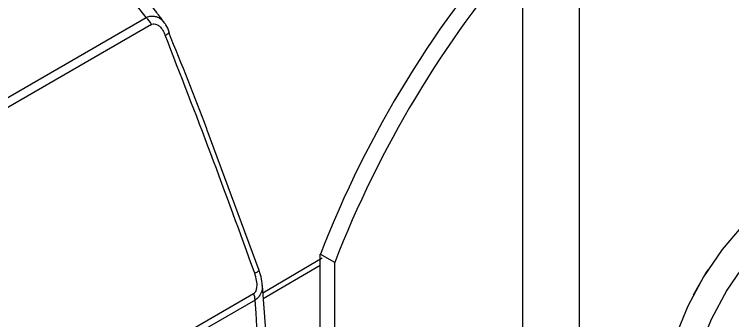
# Model space of a CAD drawing. Extents: x 6 to 134, y 3 to 97.
# Drawn here: x 99.455 to 101.147, y 75.753 to 76.476 of the extents above; entities that cross this region are included whole.
import ezdxf

# ---------------------------------------------------------------- set-up
doc = ezdxf.new("R2010")
doc.units = 0
doc.header["$MEASUREMENT"] = 0
doc.layers.add('OBJECT', color=7, linetype='CONTINUOUS')

msp = doc.modelspace()

# ---------------------------------------------------------------- linework, layer by layer
at = {"layer": 'OBJECT'}
for p, q in [((100.6533, 75.3971), (100.6533, 82.2536)), ((100.7862, 75.2971), (100.7862, 82.1769)), ((99.7662, 76.4682), (99.5669, 76.7241)), ((98.9798, 76.0142), (99.7662, 76.4682)), ((99.7782, 76.4514), (98.9986, 76.0014)), ((99.8209, 76.4338), (99.8209, 76.4336)), ((100.0316, 75.8716), (99.9097, 76.2025)), ((100.21, 75.8902), (100.176, 75.9098)), ((100.176, 75.7089), (100.176, 75.9098)), ((100.0405, 75.819), (100.1807, 75.901)), ((100.21, 75.6996), (100.21, 75.8902)), ((100.176, 75.8831), (100.0414, 75.8044)), ((99.2686, 75.3837), (100.0189, 75.8169)), ((100.0225, 75.8015), (99.2722, 75.3684))]:
    msp.add_line(p, q, dxfattribs=at)
at = {"layer": 'OBJECT', "flags": 128}
for points in [[(101.1716, 75.9792), (101.1224, 75.9211), (101.0786, 75.8565), (101.0417, 75.7875), (101.0126, 75.7161), (100.9925, 75.6448), (100.982, 75.5759), (100.9813, 75.5114), (100.9905, 75.4536), (101.0094, 75.4043), (101.0372, 75.365), (101.071, 75.3383)], [(101.2267, 75.9473), (101.1776, 75.8893), (101.1338, 75.8247), (101.0968, 75.7556), (101.0678, 75.6843), (101.0477, 75.613), (101.0371, 75.544), (101.0364, 75.4796), (101.0457, 75.4218), (101.0645, 75.3724), (101.0924, 75.3332), (101.1284, 75.3052), (101.1713, 75.2894), (101.2198, 75.2864), (101.2724, 75.2962), (101.3272, 75.3185), (101.3827, 75.3526), (101.3964, 75.3629)], [(101.0892, 75.8734), (101.084, 75.8655), (101.0545, 75.8134)]]:
    msp.add_lwpolyline(points, dxfattribs=at)
at = {"layer": 'OBJECT'}
for centre, radius, start, end in [((102.5462, 74.991), 2.542, 138.127, 158.8102), ((102.5801, 74.9714), 2.542, 139.2863, 158.8102), ((99.7328, 76.4319), 0.0494, 23.3633, 47.4017), ((99.8036, 76.4475), 0.0222, 288.1921, 321.1396), ((100.0157, 75.8865), 0.022, 285.0586, 318.0978), ((99.9818, 75.8), 0.0407, 2.1912, 24.4656)]:
    msp.add_arc(centre, radius, start, end, dxfattribs=at)
for points, knots in [([(99.8083, 76.4568), (99.8024, 76.4645), (99.7352, 76.5528), (99.6654, 76.6404), (99.6018, 76.7202)], [0, 0, 0, 0, 0.087437, 1, 1, 1, 1]), ([(99.7662, 76.4682), (99.7672, 76.4686), (99.7718, 76.4706), (99.7799, 76.472), (99.7908, 76.4704), (99.8007, 76.4657), (99.8055, 76.4591), (99.8075, 76.4562)], [0, 0, 0, 0, 0.0626621, 0.2964846, 0.5059231, 0.7832405, 1, 1, 1, 1]), ([(99.7782, 76.4514), (99.7786, 76.4517), (99.7807, 76.4528), (99.7849, 76.4535), (99.7911, 76.452), (99.7983, 76.447), (99.8053, 76.4381), (99.8088, 76.4302), (99.8105, 76.4264)], [0, 0, 0, 0, 0.0375104, 0.1760378, 0.3035735, 0.4842443, 0.7506706, 1, 1, 1, 1]), ([(99.8199, 76.4334), (99.8179, 76.4397), (99.8151, 76.4482), (99.8093, 76.4546), (99.8078, 76.4562)], [0, 0, 0, 0, 0.743862, 1, 1, 1, 1]), ([(99.9097, 76.2025), (99.9093, 76.2036), (99.8808, 76.2812), (99.8497, 76.3576), (99.819, 76.4329)], [0, 0, 0, 0, 0.014285, 1, 1, 1, 1]), ([(100.0214, 75.8653), (99.9873, 75.9593), (99.919, 76.1473), (99.8467, 76.3334), (99.8105, 76.4264)], [0, 0, 0, 0, 0.499916, 1, 1, 1, 1]), ([(100.0189, 75.8169), (100.0201, 75.8178), (100.0227, 75.8197), (100.0255, 75.8252), (100.0274, 75.8345), (100.0265, 75.8488), (100.0232, 75.8594), (100.0214, 75.8653)], [0, 0, 0, 0, 0.105248, 0.21011, 0.376734, 0.652861, 1, 1, 1, 1]), ([(100.0387, 75.8416), (100.038, 75.8481), (100.037, 75.8585), (100.0329, 75.868), (100.0314, 75.8715)], [0, 0, 0, 0, 0.63168, 1, 1, 1, 1]), ([(100.0383, 75.8407), (100.0387, 75.8362), (100.0396, 75.8269), (100.0356, 75.8157), (100.0299, 75.807), (100.025, 75.8034), (100.0225, 75.8015)], [0, 0, 0, 0, 0.280765, 0.57986, 0.785141, 1, 1, 1, 1]), ([(100.0789, 74.94), (100.0783, 75.0091), (100.0764, 75.1967), (100.0623, 75.4946), (100.0493, 75.7255), (100.0391, 75.8388), (100.0389, 75.8408)], [0, 0, 0, 0, 0.225668, 0.612173, 0.993157, 1, 1, 1, 1]), ([(100.0629, 74.9161), (100.0602, 75.0451), (100.0538, 75.3446), (100.0339, 75.6358), (100.0225, 75.8015)], [0, 0, 0, 0, 0.430633, 1, 1, 1, 1])]:
    msp.add_open_spline(points, degree=3, knots=knots, dxfattribs=at)

doc.saveas('drawing.dxf')
